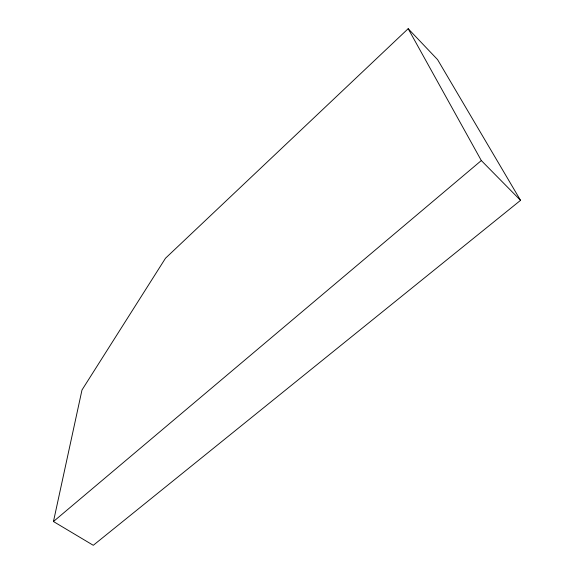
<?xml version="1.0" encoding="UTF-8"?>
<svg xmlns="http://www.w3.org/2000/svg" width="574" height="574" viewBox="0 0 574 574"><rect width="100%" height="100%" fill="white"/><g stroke="black" fill="none" stroke-linecap="round" stroke-linejoin="round"><path stroke-width="0.86" d="M53.461 521.529L81.989 389.976L165.499 258.228L408.171 28.7L437.582 59.631L520.539 200.348L93.282 545.3L53.461 521.529L481.321 160.555L408.171 28.7M481.321 160.555L520.539 200.348"/></g></svg>
